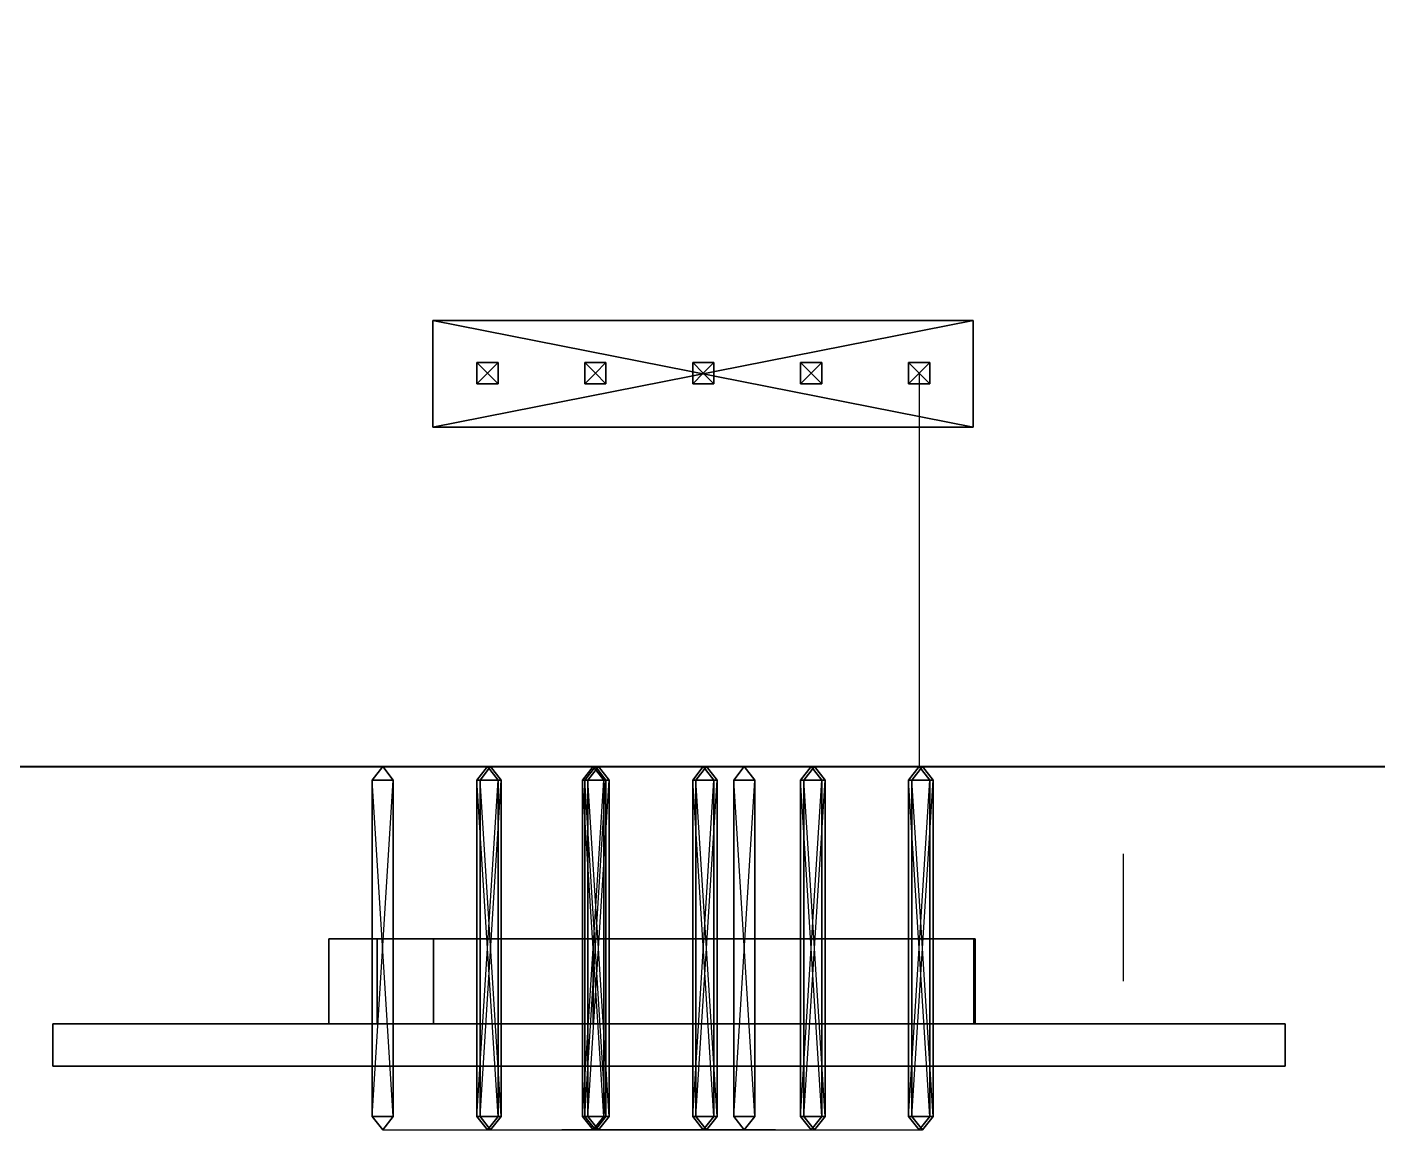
# Model space of a CAD drawing. Header units: millimetres. Extents: x 71 to 249, y 13 to 134.
# Drawn here: x 146.47 to 178.26, y 20.04 to 45.99 of the extents above; entities that cross this region are included whole.
import ezdxf

# ---------------------------------------------------------------- set-up
doc = ezdxf.new("R2010")
doc.units = ezdxf.units.MM
doc.layers.add('UB3D', color=1, linetype='Continuous')

msp = doc.modelspace()

# ---------------------------------------------------------------- linework, layer by layer
at = {"extrusion": (1.39164e-20, 0.000113636, 1)}
msp.add_line((167.459, 37.846, 95.511), (167.459, 28.586, 95.562), dxfattribs=at)
at = {"extrusion": (-4.89859e-16, -1, 0)}
msp.add_line((219.529, 28.585, 70.5), (103.529, 28.585, 70.5), dxfattribs=at)
at = {"extrusion": (0, 0, -1)}
msp.add_line((103.529, 28.585, 70.5), (219.529, 28.585, 70.5), dxfattribs=at)
msp.add_line((172.26, 26.538, 96.173), (172.26, 23.538, 96.173))
at = {"extrusion": (-1.83697e-16, -1, -3.7494e-33)}
for p, q in [((154.835, 20.036, 101.379), (167.535, 20.036, 101.379)), ((154.835, 20.036, 101.379), (154.835, 20.036, 108.379)), ((154.835, 20.036, 108.379), (167.535, 20.036, 108.379)), ((159.915, 20.036, 101.379), (159.915, 20.036, 108.379)), ((162.455, 20.036, 101.379), (162.455, 20.036, 108.379)), ((167.535, 20.036, 101.379), (167.535, 20.036, 108.379))]:
    msp.add_line(p, q, dxfattribs=at)
at = {"extrusion": (-0.707107, 0, -0.707107)}
for p, q in [((159.052, 20.036, 87.813), (164.081, 20.036, 87.813)), ((161.566, 20.036, 85.298), (161.566, 20.036, 90.327))]:
    msp.add_line(p, q, dxfattribs=at)
at = {"extrusion": (-1.83697e-16, -1, -3.7494e-33)}
for radius in [2.514, 1.7]:
    msp.add_circle((161.566, 87.813, -20.036), radius, dxfattribs=at)
at = {"layer": 'UB3D', "color": 94}
for points in [[(219.529, 116.585, 72.51), (219.529, 28.585, 72.51), (103.529, 28.585, 72.51)], [(219.529, 116.585, 72.51), (103.529, 28.585, 72.51), (103.529, 116.585, 72.51)], [(219.529, 116.585, 72.5), (103.529, 116.585, 72.5), (103.529, 28.585, 72.5)], [(219.529, 116.585, 72.5), (103.529, 28.585, 72.5), (219.529, 28.585, 72.5)], [(215.719, 116.586, 89.521), (215.719, 28.586, 89.521), (109.038, 28.586, 89.521)], [(215.719, 116.586, 89.521), (109.038, 28.586, 89.521), (109.038, 116.586, 89.521)], [(215.719, 116.586, 89.511), (109.038, 116.586, 89.511), (109.038, 28.586, 89.511)], [(215.719, 116.586, 89.511), (109.038, 28.586, 89.511), (215.719, 28.586, 89.511)], [(219.529, 28.585, 72.51), (103.529, 28.585, 72.51), (103.529, 28.585, 72.5), (219.529, 28.585, 72.5)], [(215.719, 28.586, 89.521), (109.038, 28.586, 89.521), (109.038, 28.586, 89.511), (215.719, 28.586, 89.511)], [(176.069, 22.536, 110.153), (147.069, 22.536, 110.153), (147.069, 21.536, 110.153), (176.069, 21.536, 110.153)], [(147.069, 22.536, 110.153), (147.069, 22.536, 83.472), (147.069, 21.536, 83.472), (147.069, 21.536, 110.153)], [(147.069, 22.536, 83.472), (176.069, 22.536, 83.472), (176.069, 21.536, 83.472), (147.069, 21.536, 83.472)], [(176.069, 22.536, 83.472), (176.069, 22.536, 110.153), (147.069, 22.536, 110.153)], [(176.069, 22.536, 83.472), (147.069, 22.536, 110.153), (147.069, 22.536, 83.472)], [(176.069, 22.536, 83.472), (147.069, 22.536, 83.472), (176.069, 22.536, 83.472)], [(176.069, 22.536, 83.472), (176.069, 22.536, 110.153), (176.069, 21.536, 110.153), (176.069, 21.536, 83.472)], [(176.069, 22.536, 83.472), (176.069, 22.536, 83.472), (176.069, 21.536, 83.472)], [(176.069, 21.536, 83.472), (147.069, 21.536, 83.472), (147.069, 21.536, 110.153)], [(176.069, 21.536, 83.472), (147.069, 21.536, 110.153), (176.069, 21.536, 110.153)], [(176.069, 21.536, 83.472), (176.069, 21.536, 110.153), (176.069, 21.536, 83.472)]]:
    msp.add_3dface(points, dxfattribs=at)
at = {"layer": 'UB3D', "color": 27}
for points in [[(156.015, 39.082, 89.521), (156.015, 36.578, 89.521), (156.015, 36.578, 91.521), (156.015, 39.082, 91.521)], [(168.726, 39.082, 89.521), (156.015, 39.082, 89.521), (156.015, 39.082, 91.521), (168.726, 39.082, 91.521)], [(156.015, 39.082, 89.521), (156.015, 36.578, 89.521), (168.726, 36.578, 89.521)], [(156.015, 39.082, 89.521), (168.726, 36.578, 89.521), (168.726, 39.082, 89.521)], [(156.015, 39.082, 89.521), (168.726, 39.082, 89.521), (156.015, 39.082, 89.521)], [(168.726, 39.082, 91.521), (168.726, 36.578, 91.521), (156.015, 36.578, 91.521)], [(168.726, 39.082, 91.521), (156.015, 36.578, 91.521), (156.015, 39.082, 91.521)], [(168.726, 39.082, 91.521), (156.015, 39.082, 91.521), (168.726, 39.082, 91.521)], [(168.726, 36.578, 89.521), (168.726, 39.082, 89.521), (168.726, 39.082, 91.521), (168.726, 36.578, 91.521)], [(156.015, 36.578, 89.521), (168.726, 36.578, 89.521), (168.726, 36.578, 91.521), (156.015, 36.578, 91.521)], [(168.778, 22.536, 100.117), (153.571, 22.536, 100.117), (153.571, 24.536, 100.117), (168.778, 24.536, 100.117)], [(153.571, 22.536, 100.117), (153.571, 22.536, 102.634), (153.571, 24.536, 102.634), (153.571, 24.536, 100.117)], [(153.571, 22.536, 102.634), (168.778, 22.536, 102.634), (168.778, 24.536, 102.634), (153.571, 24.536, 102.634)], [(153.571, 24.536, 102.634), (153.571, 24.536, 100.117), (168.778, 24.536, 100.117)], [(153.571, 24.536, 102.634), (168.778, 24.536, 100.117), (168.778, 24.536, 102.634)], [(153.571, 24.536, 102.634), (168.778, 24.536, 102.634), (153.571, 24.536, 102.634)], [(159.788, 22.536, 84.765), (154.708, 22.536, 84.765), (154.708, 24.536, 84.765), (159.788, 24.536, 84.765)], [(154.708, 22.536, 84.765), (154.708, 22.536, 89.845), (154.708, 24.536, 89.845), (154.708, 24.536, 84.765)], [(154.708, 22.536, 89.845), (159.788, 22.536, 89.845), (159.788, 24.536, 89.845), (154.708, 24.536, 89.845)], [(159.788, 24.536, 89.845), (154.708, 24.536, 89.845), (154.708, 24.536, 84.765)], [(159.788, 24.536, 89.845), (154.708, 24.536, 84.765), (159.788, 24.536, 84.765)], [(168.743, 22.536, 94.293), (156.032, 22.536, 94.293), (156.032, 24.536, 94.293), (168.743, 24.536, 94.293)], [(156.032, 22.536, 94.293), (156.032, 22.536, 96.798), (156.032, 24.536, 96.798), (156.032, 24.536, 94.293)], [(156.032, 22.536, 96.798), (168.743, 22.536, 96.798), (168.743, 24.536, 96.798), (156.032, 24.536, 96.798)], [(156.032, 24.536, 96.798), (156.032, 24.536, 94.293), (168.743, 24.536, 94.293)], [(156.032, 24.536, 96.798), (168.743, 24.536, 94.293), (168.743, 24.536, 96.798)], [(156.032, 24.536, 96.798), (168.743, 24.536, 96.798), (156.032, 24.536, 96.798)], [(159.788, 22.536, 89.845), (159.788, 22.536, 84.765), (159.788, 24.536, 84.765), (159.788, 24.536, 89.845)], [(159.788, 24.536, 89.845), (159.788, 24.536, 84.765), (159.788, 24.536, 89.845)], [(168.743, 22.536, 96.798), (168.743, 22.536, 94.293), (168.743, 24.536, 94.293), (168.743, 24.536, 96.798)], [(168.778, 22.536, 102.634), (168.778, 22.536, 100.117), (168.778, 24.536, 100.117), (168.778, 24.536, 102.634)], [(168.778, 22.536, 102.634), (168.778, 22.536, 100.117), (153.571, 22.536, 100.117)], [(168.778, 22.536, 102.634), (153.571, 22.536, 100.117), (153.571, 22.536, 102.634)], [(168.778, 22.536, 102.634), (153.571, 22.536, 102.634), (168.778, 22.536, 102.634)], [(159.788, 22.536, 84.765), (154.708, 22.536, 84.765), (154.708, 22.536, 89.845)], [(159.788, 22.536, 84.765), (154.708, 22.536, 89.845), (159.788, 22.536, 89.845)], [(168.743, 22.536, 96.798), (168.743, 22.536, 94.293), (156.032, 22.536, 94.293)], [(168.743, 22.536, 96.798), (156.032, 22.536, 94.293), (156.032, 22.536, 96.798)], [(168.743, 22.536, 96.798), (156.032, 22.536, 96.798), (168.743, 22.536, 96.798)], [(159.788, 22.536, 84.765), (159.788, 22.536, 89.845), (159.788, 22.536, 84.765)]]:
    msp.add_3dface(points, dxfattribs=at)
at = {"layer": 'UB3D', "color": 254}
for points in [[(157.299, 37.846, 88.011), (157.049, 38.096, 88.291), (157.549, 38.096, 88.291)], [(157.049, 38.096, 88.291), (157.549, 38.096, 88.291), (157.049, 38.096, 95.291)], [(157.549, 38.096, 88.291), (157.049, 38.096, 95.291), (157.549, 38.096, 95.291)], [(157.049, 38.096, 95.291), (157.549, 38.096, 95.291), (157.299, 37.846, 95.571)], [(157.299, 37.846, 88.011), (157.049, 37.596, 88.291), (157.049, 38.096, 88.291)], [(157.049, 37.596, 88.291), (157.049, 38.096, 88.291), (157.049, 37.596, 95.291)], [(157.049, 38.096, 88.291), (157.049, 37.596, 95.291), (157.049, 38.096, 95.291)], [(157.049, 37.596, 95.291), (157.049, 38.096, 95.291), (157.299, 37.846, 95.571)], [(157.299, 37.846, 88.011), (157.549, 37.596, 88.291), (157.049, 37.596, 88.291)], [(157.549, 37.596, 95.291), (157.049, 37.596, 95.291), (157.299, 37.846, 95.571)], [(157.299, 37.846, 88.011), (157.549, 38.096, 88.291), (157.549, 37.596, 88.291)], [(157.549, 38.096, 95.291), (157.549, 37.596, 95.291), (157.299, 37.846, 95.571)], [(157.549, 38.096, 88.291), (157.549, 37.596, 88.291), (157.549, 38.096, 95.291)], [(157.549, 37.596, 88.291), (157.549, 38.096, 95.291), (157.549, 37.596, 95.291)], [(159.839, 37.846, 88.011), (159.589, 38.096, 88.291), (160.089, 38.096, 88.291)], [(159.589, 38.096, 88.291), (160.089, 38.096, 88.291), (159.589, 38.096, 95.291)], [(160.089, 38.096, 88.291), (159.589, 38.096, 95.291), (160.089, 38.096, 95.291)], [(159.589, 38.096, 95.291), (160.089, 38.096, 95.291), (159.839, 37.846, 95.571)], [(159.839, 37.846, 88.011), (159.589, 37.596, 88.291), (159.589, 38.096, 88.291)], [(159.589, 37.596, 88.291), (159.589, 38.096, 88.291), (159.589, 37.596, 95.291)], [(159.589, 38.096, 88.291), (159.589, 37.596, 95.291), (159.589, 38.096, 95.291)], [(159.589, 37.596, 95.291), (159.589, 38.096, 95.291), (159.839, 37.846, 95.571)], [(159.839, 37.846, 88.011), (160.089, 37.596, 88.291), (159.589, 37.596, 88.291)], [(160.089, 37.596, 95.291), (159.589, 37.596, 95.291), (159.839, 37.846, 95.571)], [(159.839, 37.846, 88.011), (160.089, 38.096, 88.291), (160.089, 37.596, 88.291)], [(160.089, 38.096, 95.291), (160.089, 37.596, 95.291), (159.839, 37.846, 95.571)], [(160.089, 38.096, 88.291), (160.089, 37.596, 88.291), (160.089, 38.096, 95.291)], [(160.089, 37.596, 88.291), (160.089, 38.096, 95.291), (160.089, 37.596, 95.291)], [(162.379, 37.846, 88.011), (162.129, 38.096, 88.291), (162.629, 38.096, 88.291)], [(162.129, 38.096, 88.291), (162.629, 38.096, 88.291), (162.129, 38.096, 95.291)], [(162.629, 38.096, 88.291), (162.129, 38.096, 95.291), (162.629, 38.096, 95.291)], [(162.129, 38.096, 95.291), (162.629, 38.096, 95.291), (162.379, 37.846, 95.571)], [(162.379, 37.846, 88.011), (162.129, 37.596, 88.291), (162.129, 38.096, 88.291)], [(162.129, 37.596, 88.291), (162.129, 38.096, 88.291), (162.129, 37.596, 95.291)], [(162.129, 38.096, 88.291), (162.129, 37.596, 95.291), (162.129, 38.096, 95.291)], [(162.129, 37.596, 95.291), (162.129, 38.096, 95.291), (162.379, 37.846, 95.571)], [(162.379, 37.846, 88.011), (162.629, 37.596, 88.291), (162.129, 37.596, 88.291)], [(162.629, 37.596, 95.291), (162.129, 37.596, 95.291), (162.379, 37.846, 95.571)], [(162.379, 37.846, 88.011), (162.629, 38.096, 88.291), (162.629, 37.596, 88.291)], [(162.629, 38.096, 95.291), (162.629, 37.596, 95.291), (162.379, 37.846, 95.571)], [(162.629, 38.096, 88.291), (162.629, 37.596, 88.291), (162.629, 38.096, 95.291)], [(162.629, 37.596, 88.291), (162.629, 38.096, 95.291), (162.629, 37.596, 95.291)], [(164.919, 37.846, 88.011), (164.669, 38.096, 88.291), (165.169, 38.096, 88.291)], [(164.669, 38.096, 88.291), (165.169, 38.096, 88.291), (164.669, 38.096, 95.291)], [(165.169, 38.096, 88.291), (164.669, 38.096, 95.291), (165.169, 38.096, 95.291)], [(164.669, 38.096, 95.291), (165.169, 38.096, 95.291), (164.919, 37.846, 95.571)], [(164.919, 37.846, 88.011), (164.669, 37.596, 88.291), (164.669, 38.096, 88.291)], [(164.669, 37.596, 88.291), (164.669, 38.096, 88.291), (164.669, 37.596, 95.291)], [(164.669, 38.096, 88.291), (164.669, 37.596, 95.291), (164.669, 38.096, 95.291)], [(164.669, 37.596, 95.291), (164.669, 38.096, 95.291), (164.919, 37.846, 95.571)], [(164.919, 37.846, 88.011), (165.169, 37.596, 88.291), (164.669, 37.596, 88.291)], [(165.169, 37.596, 95.291), (164.669, 37.596, 95.291), (164.919, 37.846, 95.571)], [(164.919, 37.846, 88.011), (165.169, 38.096, 88.291), (165.169, 37.596, 88.291)], [(165.169, 38.096, 95.291), (165.169, 37.596, 95.291), (164.919, 37.846, 95.571)], [(165.169, 38.096, 88.291), (165.169, 37.596, 88.291), (165.169, 38.096, 95.291)], [(165.169, 37.596, 88.291), (165.169, 38.096, 95.291), (165.169, 37.596, 95.291)], [(167.459, 37.846, 88.011), (167.209, 38.096, 88.291), (167.709, 38.096, 88.291)], [(167.209, 38.096, 88.291), (167.709, 38.096, 88.291), (167.209, 38.096, 95.291)], [(167.709, 38.096, 88.291), (167.209, 38.096, 95.291), (167.709, 38.096, 95.291)], [(167.209, 38.096, 95.291), (167.709, 38.096, 95.291), (167.459, 37.846, 95.571)], [(167.459, 37.846, 88.011), (167.209, 37.596, 88.291), (167.209, 38.096, 88.291)], [(167.209, 37.596, 88.291), (167.209, 38.096, 88.291), (167.209, 37.596, 95.291)], [(167.209, 38.096, 88.291), (167.209, 37.596, 95.291), (167.209, 38.096, 95.291)], [(167.209, 37.596, 95.291), (167.209, 38.096, 95.291), (167.459, 37.846, 95.571)], [(167.459, 37.846, 88.011), (167.709, 37.596, 88.291), (167.209, 37.596, 88.291)], [(167.709, 37.596, 95.291), (167.209, 37.596, 95.291), (167.459, 37.846, 95.571)], [(167.459, 37.846, 88.011), (167.709, 38.096, 88.291), (167.709, 37.596, 88.291)], [(167.709, 38.096, 95.291), (167.709, 37.596, 95.291), (167.459, 37.846, 95.571)], [(167.709, 38.096, 88.291), (167.709, 37.596, 88.291), (167.709, 38.096, 95.291)], [(167.709, 37.596, 88.291), (167.709, 38.096, 95.291), (167.709, 37.596, 95.291)], [(157.549, 37.596, 88.291), (157.049, 37.596, 88.291), (157.549, 37.596, 95.291)], [(157.049, 37.596, 88.291), (157.549, 37.596, 95.291), (157.049, 37.596, 95.291)], [(160.089, 37.596, 88.291), (159.589, 37.596, 88.291), (160.089, 37.596, 95.291)], [(159.589, 37.596, 88.291), (160.089, 37.596, 95.291), (159.589, 37.596, 95.291)], [(162.629, 37.596, 88.291), (162.129, 37.596, 88.291), (162.629, 37.596, 95.291)], [(162.129, 37.596, 88.291), (162.629, 37.596, 95.291), (162.129, 37.596, 95.291)], [(165.169, 37.596, 88.291), (164.669, 37.596, 88.291), (165.169, 37.596, 95.291)], [(164.669, 37.596, 88.291), (165.169, 37.596, 95.291), (164.669, 37.596, 95.291)], [(167.709, 37.596, 88.291), (167.209, 37.596, 88.291), (167.709, 37.596, 95.291)], [(167.209, 37.596, 88.291), (167.709, 37.596, 95.291), (167.209, 37.596, 95.291)], [(154.585, 28.27, 101.129), (155.085, 28.27, 101.129), (154.835, 28.586, 101.379)], [(155.085, 28.27, 101.629), (154.585, 28.27, 101.629), (154.835, 28.586, 101.379)], [(154.585, 28.27, 101.629), (154.585, 28.27, 101.129), (154.835, 28.586, 101.379)], [(155.085, 28.27, 101.129), (155.085, 28.27, 101.629), (154.835, 28.586, 101.379)], [(157.049, 28.27, 95.312), (157.549, 28.27, 95.312), (157.299, 28.586, 95.562)], [(157.549, 28.27, 95.812), (157.049, 28.27, 95.812), (157.299, 28.586, 95.562)], [(157.049, 28.27, 95.812), (157.049, 28.27, 95.312), (157.299, 28.586, 95.562)], [(157.125, 28.27, 101.129), (157.625, 28.27, 101.129), (157.375, 28.586, 101.379)], [(157.625, 28.27, 101.629), (157.125, 28.27, 101.629), (157.375, 28.586, 101.379)], [(157.125, 28.27, 101.629), (157.125, 28.27, 101.129), (157.375, 28.586, 101.379)], [(157.549, 28.27, 95.312), (157.549, 28.27, 95.812), (157.299, 28.586, 95.562)], [(157.625, 28.27, 101.129), (157.625, 28.27, 101.629), (157.375, 28.586, 101.379)], [(159.538, 28.27, 86.285), (159.538, 28.27, 85.785), (159.788, 28.586, 86.035)], [(159.538, 28.27, 85.785), (160.038, 28.27, 85.785), (159.788, 28.586, 86.035)], [(160.038, 28.27, 86.285), (159.538, 28.27, 86.285), (159.788, 28.586, 86.035)], [(159.538, 28.27, 89.841), (159.538, 28.27, 89.341), (159.788, 28.586, 89.591)], [(159.538, 28.27, 89.341), (160.038, 28.27, 89.341), (159.788, 28.586, 89.591)], [(160.038, 28.27, 89.841), (159.538, 28.27, 89.841), (159.788, 28.586, 89.591)], [(159.589, 28.27, 95.312), (160.089, 28.27, 95.312), (159.839, 28.586, 95.562)], [(160.089, 28.27, 95.812), (159.589, 28.27, 95.812), (159.839, 28.586, 95.562)], [(159.589, 28.27, 95.812), (159.589, 28.27, 95.312), (159.839, 28.586, 95.562)], [(159.665, 28.27, 101.129), (160.165, 28.27, 101.129), (159.915, 28.586, 101.379)], [(160.165, 28.27, 101.629), (159.665, 28.27, 101.629), (159.915, 28.586, 101.379)], [(159.665, 28.27, 101.629), (159.665, 28.27, 101.129), (159.915, 28.586, 101.379)], [(160.038, 28.27, 85.785), (160.038, 28.27, 86.285), (159.788, 28.586, 86.035)], [(160.038, 28.27, 89.341), (160.038, 28.27, 89.841), (159.788, 28.586, 89.591)], [(160.089, 28.27, 95.312), (160.089, 28.27, 95.812), (159.839, 28.586, 95.562)], [(160.165, 28.27, 101.129), (160.165, 28.27, 101.629), (159.915, 28.586, 101.379)], [(162.129, 28.27, 95.312), (162.629, 28.27, 95.312), (162.379, 28.586, 95.562)], [(162.629, 28.27, 95.812), (162.129, 28.27, 95.812), (162.379, 28.586, 95.562)], [(162.129, 28.27, 95.812), (162.129, 28.27, 95.312), (162.379, 28.586, 95.562)], [(162.205, 28.27, 101.129), (162.705, 28.27, 101.129), (162.455, 28.586, 101.379)], [(162.705, 28.27, 101.629), (162.205, 28.27, 101.629), (162.455, 28.586, 101.379)], [(162.205, 28.27, 101.629), (162.205, 28.27, 101.129), (162.455, 28.586, 101.379)], [(162.629, 28.27, 95.312), (162.629, 28.27, 95.812), (162.379, 28.586, 95.562)], [(162.705, 28.27, 101.129), (162.705, 28.27, 101.629), (162.455, 28.586, 101.379)], [(163.094, 28.27, 86.285), (163.094, 28.27, 85.785), (163.344, 28.586, 86.035)], [(163.094, 28.27, 85.785), (163.594, 28.27, 85.785), (163.344, 28.586, 86.035)], [(163.594, 28.27, 86.285), (163.094, 28.27, 86.285), (163.344, 28.586, 86.035)], [(163.094, 28.27, 89.841), (163.094, 28.27, 89.341), (163.344, 28.586, 89.591)], [(163.094, 28.27, 89.341), (163.594, 28.27, 89.341), (163.344, 28.586, 89.591)], [(163.594, 28.27, 89.841), (163.094, 28.27, 89.841), (163.344, 28.586, 89.591)], [(163.594, 28.27, 85.785), (163.594, 28.27, 86.285), (163.344, 28.586, 86.035)], [(163.594, 28.27, 89.341), (163.594, 28.27, 89.841), (163.344, 28.586, 89.591)], [(164.669, 28.27, 95.312), (165.169, 28.27, 95.312), (164.919, 28.586, 95.562)], [(165.169, 28.27, 95.812), (164.669, 28.27, 95.812), (164.919, 28.586, 95.562)], [(164.669, 28.27, 95.812), (164.669, 28.27, 95.312), (164.919, 28.586, 95.562)], [(164.745, 28.27, 101.129), (165.245, 28.27, 101.129), (164.995, 28.586, 101.379)], [(165.245, 28.27, 101.629), (164.745, 28.27, 101.629), (164.995, 28.586, 101.379)], [(164.745, 28.27, 101.629), (164.745, 28.27, 101.129), (164.995, 28.586, 101.379)], [(165.169, 28.27, 95.312), (165.169, 28.27, 95.812), (164.919, 28.586, 95.562)], [(165.245, 28.27, 101.129), (165.245, 28.27, 101.629), (164.995, 28.586, 101.379)], [(167.209, 28.27, 95.312), (167.709, 28.27, 95.312), (167.459, 28.586, 95.562)], [(167.709, 28.27, 95.812), (167.209, 28.27, 95.812), (167.459, 28.586, 95.562)], [(167.209, 28.27, 95.812), (167.209, 28.27, 95.312), (167.459, 28.586, 95.562)], [(167.285, 28.27, 101.129), (167.785, 28.27, 101.129), (167.535, 28.586, 101.379)], [(167.785, 28.27, 101.629), (167.285, 28.27, 101.629), (167.535, 28.586, 101.379)], [(167.285, 28.27, 101.629), (167.285, 28.27, 101.129), (167.535, 28.586, 101.379)], [(167.709, 28.27, 95.312), (167.709, 28.27, 95.812), (167.459, 28.586, 95.562)], [(167.785, 28.27, 101.129), (167.785, 28.27, 101.629), (167.535, 28.586, 101.379)], [(154.585, 20.353, 101.129), (155.085, 20.353, 101.129), (154.585, 28.27, 101.129)], [(155.085, 20.353, 101.129), (154.585, 28.27, 101.129), (155.085, 28.27, 101.129)], [(155.085, 20.353, 101.629), (154.585, 20.353, 101.629), (155.085, 28.27, 101.629)], [(154.585, 20.353, 101.629), (155.085, 28.27, 101.629), (154.585, 28.27, 101.629)], [(154.585, 20.353, 101.629), (154.585, 20.353, 101.129), (154.585, 28.27, 101.629)], [(154.585, 20.353, 101.129), (154.585, 28.27, 101.629), (154.585, 28.27, 101.129)], [(155.085, 20.353, 101.129), (155.085, 20.353, 101.629), (155.085, 28.27, 101.129)], [(155.085, 20.353, 101.629), (155.085, 28.27, 101.129), (155.085, 28.27, 101.629)], [(157.049, 20.353, 95.312), (157.549, 20.353, 95.312), (157.049, 28.27, 95.312)], [(157.549, 20.353, 95.312), (157.049, 28.27, 95.312), (157.549, 28.27, 95.312)], [(157.549, 20.353, 95.812), (157.049, 20.353, 95.812), (157.549, 28.27, 95.812)], [(157.049, 20.353, 95.812), (157.549, 28.27, 95.812), (157.049, 28.27, 95.812)], [(157.049, 20.353, 95.812), (157.049, 20.353, 95.312), (157.049, 28.27, 95.812)], [(157.049, 20.353, 95.312), (157.049, 28.27, 95.812), (157.049, 28.27, 95.312)], [(157.125, 20.353, 101.129), (157.625, 20.353, 101.129), (157.125, 28.27, 101.129)], [(157.625, 20.353, 101.129), (157.125, 28.27, 101.129), (157.625, 28.27, 101.129)], [(157.625, 20.353, 101.629), (157.125, 20.353, 101.629), (157.625, 28.27, 101.629)], [(157.125, 20.353, 101.629), (157.625, 28.27, 101.629), (157.125, 28.27, 101.629)], [(157.125, 20.353, 101.629), (157.125, 20.353, 101.129), (157.125, 28.27, 101.629)], [(157.125, 20.353, 101.129), (157.125, 28.27, 101.629), (157.125, 28.27, 101.129)], [(157.549, 20.353, 95.312), (157.549, 20.353, 95.812), (157.549, 28.27, 95.312)], [(157.549, 20.353, 95.812), (157.549, 28.27, 95.312), (157.549, 28.27, 95.812)], [(157.625, 20.353, 101.129), (157.625, 20.353, 101.629), (157.625, 28.27, 101.129)], [(157.625, 20.353, 101.629), (157.625, 28.27, 101.129), (157.625, 28.27, 101.629)], [(159.538, 20.353, 86.285), (159.538, 20.353, 85.785), (159.538, 28.27, 86.285)], [(159.538, 20.353, 85.785), (159.538, 28.27, 86.285), (159.538, 28.27, 85.785)], [(159.538, 20.353, 85.785), (160.038, 20.353, 85.785), (159.538, 28.27, 85.785)], [(160.038, 20.353, 85.785), (159.538, 28.27, 85.785), (160.038, 28.27, 85.785)], [(160.038, 20.353, 86.285), (159.538, 20.353, 86.285), (160.038, 28.27, 86.285)], [(159.538, 20.353, 86.285), (160.038, 28.27, 86.285), (159.538, 28.27, 86.285)], [(159.538, 20.353, 89.841), (159.538, 20.353, 89.341), (159.538, 28.27, 89.841)], [(159.538, 20.353, 89.341), (159.538, 28.27, 89.841), (159.538, 28.27, 89.341)], [(159.538, 20.353, 89.341), (160.038, 20.353, 89.341), (159.538, 28.27, 89.341)], [(160.038, 20.353, 89.341), (159.538, 28.27, 89.341), (160.038, 28.27, 89.341)], [(160.038, 20.353, 89.841), (159.538, 20.353, 89.841), (160.038, 28.27, 89.841)], [(159.538, 20.353, 89.841), (160.038, 28.27, 89.841), (159.538, 28.27, 89.841)], [(159.589, 20.353, 95.312), (160.089, 20.353, 95.312), (159.589, 28.27, 95.312)], [(160.089, 20.353, 95.312), (159.589, 28.27, 95.312), (160.089, 28.27, 95.312)], [(160.089, 20.353, 95.812), (159.589, 20.353, 95.812), (160.089, 28.27, 95.812)], [(159.589, 20.353, 95.812), (160.089, 28.27, 95.812), (159.589, 28.27, 95.812)], [(159.589, 20.353, 95.812), (159.589, 20.353, 95.312), (159.589, 28.27, 95.812)], [(159.589, 20.353, 95.312), (159.589, 28.27, 95.812), (159.589, 28.27, 95.312)], [(159.665, 20.353, 101.129), (160.165, 20.353, 101.129), (159.665, 28.27, 101.129)], [(160.165, 20.353, 101.129), (159.665, 28.27, 101.129), (160.165, 28.27, 101.129)], [(160.165, 20.353, 101.629), (159.665, 20.353, 101.629), (160.165, 28.27, 101.629)], [(159.665, 20.353, 101.629), (160.165, 28.27, 101.629), (159.665, 28.27, 101.629)], [(159.665, 20.353, 101.629), (159.665, 20.353, 101.129), (159.665, 28.27, 101.629)], [(159.665, 20.353, 101.129), (159.665, 28.27, 101.629), (159.665, 28.27, 101.129)], [(160.038, 20.353, 85.785), (160.038, 20.353, 86.285), (160.038, 28.27, 85.785)], [(160.038, 20.353, 86.285), (160.038, 28.27, 85.785), (160.038, 28.27, 86.285)], [(160.038, 20.353, 89.341), (160.038, 20.353, 89.841), (160.038, 28.27, 89.341)], [(160.038, 20.353, 89.841), (160.038, 28.27, 89.341), (160.038, 28.27, 89.841)], [(160.089, 20.353, 95.312), (160.089, 20.353, 95.812), (160.089, 28.27, 95.312)], [(160.089, 20.353, 95.812), (160.089, 28.27, 95.312), (160.089, 28.27, 95.812)], [(160.165, 20.353, 101.129), (160.165, 20.353, 101.629), (160.165, 28.27, 101.129)], [(160.165, 20.353, 101.629), (160.165, 28.27, 101.129), (160.165, 28.27, 101.629)], [(162.129, 20.353, 95.312), (162.629, 20.353, 95.312), (162.129, 28.27, 95.312)], [(162.629, 20.353, 95.312), (162.129, 28.27, 95.312), (162.629, 28.27, 95.312)], [(162.629, 20.353, 95.812), (162.129, 20.353, 95.812), (162.629, 28.27, 95.812)], [(162.129, 20.353, 95.812), (162.629, 28.27, 95.812), (162.129, 28.27, 95.812)], [(162.129, 20.353, 95.812), (162.129, 20.353, 95.312), (162.129, 28.27, 95.812)], [(162.129, 20.353, 95.312), (162.129, 28.27, 95.812), (162.129, 28.27, 95.312)], [(162.205, 20.353, 101.129), (162.705, 20.353, 101.129), (162.205, 28.27, 101.129)], [(162.705, 20.353, 101.129), (162.205, 28.27, 101.129), (162.705, 28.27, 101.129)], [(162.705, 20.353, 101.629), (162.205, 20.353, 101.629), (162.705, 28.27, 101.629)], [(162.205, 20.353, 101.629), (162.705, 28.27, 101.629), (162.205, 28.27, 101.629)], [(162.205, 20.353, 101.629), (162.205, 20.353, 101.129), (162.205, 28.27, 101.629)], [(162.205, 20.353, 101.129), (162.205, 28.27, 101.629), (162.205, 28.27, 101.129)], [(162.629, 20.353, 95.312), (162.629, 20.353, 95.812), (162.629, 28.27, 95.312)], [(162.629, 20.353, 95.812), (162.629, 28.27, 95.312), (162.629, 28.27, 95.812)], [(162.705, 20.353, 101.129), (162.705, 20.353, 101.629), (162.705, 28.27, 101.129)], [(162.705, 20.353, 101.629), (162.705, 28.27, 101.129), (162.705, 28.27, 101.629)], [(163.094, 20.353, 86.285), (163.094, 20.353, 85.785), (163.094, 28.27, 86.285)], [(163.094, 20.353, 85.785), (163.094, 28.27, 86.285), (163.094, 28.27, 85.785)], [(163.094, 20.353, 85.785), (163.594, 20.353, 85.785), (163.094, 28.27, 85.785)], [(163.594, 20.353, 85.785), (163.094, 28.27, 85.785), (163.594, 28.27, 85.785)], [(163.594, 20.353, 86.285), (163.094, 20.353, 86.285), (163.594, 28.27, 86.285)], [(163.094, 20.353, 86.285), (163.594, 28.27, 86.285), (163.094, 28.27, 86.285)], [(163.094, 20.353, 89.841), (163.094, 20.353, 89.341), (163.094, 28.27, 89.841)], [(163.094, 20.353, 89.341), (163.094, 28.27, 89.841), (163.094, 28.27, 89.341)], [(163.094, 20.353, 89.341), (163.594, 20.353, 89.341), (163.094, 28.27, 89.341)], [(163.594, 20.353, 89.341), (163.094, 28.27, 89.341), (163.594, 28.27, 89.341)], [(163.594, 20.353, 89.841), (163.094, 20.353, 89.841), (163.594, 28.27, 89.841)], [(163.094, 20.353, 89.841), (163.594, 28.27, 89.841), (163.094, 28.27, 89.841)], [(163.594, 20.353, 85.785), (163.594, 20.353, 86.285), (163.594, 28.27, 85.785)], [(163.594, 20.353, 86.285), (163.594, 28.27, 85.785), (163.594, 28.27, 86.285)], [(163.594, 20.353, 89.341), (163.594, 20.353, 89.841), (163.594, 28.27, 89.341)], [(163.594, 20.353, 89.841), (163.594, 28.27, 89.341), (163.594, 28.27, 89.841)], [(164.669, 20.353, 95.312), (165.169, 20.353, 95.312), (164.669, 28.27, 95.312)], [(165.169, 20.353, 95.312), (164.669, 28.27, 95.312), (165.169, 28.27, 95.312)], [(165.169, 20.353, 95.812), (164.669, 20.353, 95.812), (165.169, 28.27, 95.812)], [(164.669, 20.353, 95.812), (165.169, 28.27, 95.812), (164.669, 28.27, 95.812)], [(164.669, 20.353, 95.812), (164.669, 20.353, 95.312), (164.669, 28.27, 95.812)], [(164.669, 20.353, 95.312), (164.669, 28.27, 95.812), (164.669, 28.27, 95.312)], [(164.745, 20.353, 101.129), (165.245, 20.353, 101.129), (164.745, 28.27, 101.129)], [(165.245, 20.353, 101.129), (164.745, 28.27, 101.129), (165.245, 28.27, 101.129)], [(165.245, 20.353, 101.629), (164.745, 20.353, 101.629), (165.245, 28.27, 101.629)], [(164.745, 20.353, 101.629), (165.245, 28.27, 101.629), (164.745, 28.27, 101.629)], [(164.745, 20.353, 101.629), (164.745, 20.353, 101.129), (164.745, 28.27, 101.629)], [(164.745, 20.353, 101.129), (164.745, 28.27, 101.629), (164.745, 28.27, 101.129)], [(165.169, 20.353, 95.312), (165.169, 20.353, 95.812), (165.169, 28.27, 95.312)], [(165.169, 20.353, 95.812), (165.169, 28.27, 95.312), (165.169, 28.27, 95.812)], [(165.245, 20.353, 101.129), (165.245, 20.353, 101.629), (165.245, 28.27, 101.129)], [(165.245, 20.353, 101.629), (165.245, 28.27, 101.129), (165.245, 28.27, 101.629)], [(167.209, 20.353, 95.312), (167.709, 20.353, 95.312), (167.209, 28.27, 95.312)], [(167.709, 20.353, 95.312), (167.209, 28.27, 95.312), (167.709, 28.27, 95.312)], [(167.709, 20.353, 95.812), (167.209, 20.353, 95.812), (167.709, 28.27, 95.812)], [(167.209, 20.353, 95.812), (167.709, 28.27, 95.812), (167.209, 28.27, 95.812)], [(167.209, 20.353, 95.812), (167.209, 20.353, 95.312), (167.209, 28.27, 95.812)], [(167.209, 20.353, 95.312), (167.209, 28.27, 95.812), (167.209, 28.27, 95.312)], [(167.285, 20.353, 101.129), (167.785, 20.353, 101.129), (167.285, 28.27, 101.129)], [(167.785, 20.353, 101.129), (167.285, 28.27, 101.129), (167.785, 28.27, 101.129)], [(167.785, 20.353, 101.629), (167.285, 20.353, 101.629), (167.785, 28.27, 101.629)], [(167.285, 20.353, 101.629), (167.785, 28.27, 101.629), (167.285, 28.27, 101.629)], [(167.285, 20.353, 101.629), (167.285, 20.353, 101.129), (167.285, 28.27, 101.629)], [(167.285, 20.353, 101.129), (167.285, 28.27, 101.629), (167.285, 28.27, 101.129)], [(167.709, 20.353, 95.312), (167.709, 20.353, 95.812), (167.709, 28.27, 95.312)], [(167.709, 20.353, 95.812), (167.709, 28.27, 95.312), (167.709, 28.27, 95.812)], [(167.785, 20.353, 101.129), (167.785, 20.353, 101.629), (167.785, 28.27, 101.129)], [(167.785, 20.353, 101.629), (167.785, 28.27, 101.129), (167.785, 28.27, 101.629)], [(154.835, 20.036, 101.379), (154.585, 20.353, 101.129), (155.085, 20.353, 101.129)], [(154.835, 20.036, 101.379), (155.085, 20.353, 101.629), (154.585, 20.353, 101.629)], [(154.835, 20.036, 101.379), (154.585, 20.353, 101.629), (154.585, 20.353, 101.129)], [(154.835, 20.036, 101.379), (155.085, 20.353, 101.129), (155.085, 20.353, 101.629)], [(157.299, 20.036, 95.562), (157.049, 20.353, 95.312), (157.549, 20.353, 95.312)], [(157.299, 20.036, 95.562), (157.549, 20.353, 95.812), (157.049, 20.353, 95.812)], [(157.299, 20.036, 95.562), (157.049, 20.353, 95.812), (157.049, 20.353, 95.312)], [(157.375, 20.036, 101.379), (157.125, 20.353, 101.129), (157.625, 20.353, 101.129)], [(157.375, 20.036, 101.379), (157.625, 20.353, 101.629), (157.125, 20.353, 101.629)], [(157.375, 20.036, 101.379), (157.125, 20.353, 101.629), (157.125, 20.353, 101.129)], [(157.299, 20.036, 95.562), (157.549, 20.353, 95.312), (157.549, 20.353, 95.812)], [(157.375, 20.036, 101.379), (157.625, 20.353, 101.129), (157.625, 20.353, 101.629)], [(159.788, 20.036, 86.035), (159.538, 20.353, 86.285), (159.538, 20.353, 85.785)], [(159.788, 20.036, 86.035), (159.538, 20.353, 85.785), (160.038, 20.353, 85.785)], [(159.788, 20.036, 86.035), (160.038, 20.353, 86.285), (159.538, 20.353, 86.285)], [(159.788, 20.036, 89.591), (159.538, 20.353, 89.841), (159.538, 20.353, 89.341)], [(159.788, 20.036, 89.591), (159.538, 20.353, 89.341), (160.038, 20.353, 89.341)], [(159.788, 20.036, 89.591), (160.038, 20.353, 89.841), (159.538, 20.353, 89.841)], [(159.839, 20.036, 95.562), (159.589, 20.353, 95.312), (160.089, 20.353, 95.312)], [(159.839, 20.036, 95.562), (160.089, 20.353, 95.812), (159.589, 20.353, 95.812)], [(159.839, 20.036, 95.562), (159.589, 20.353, 95.812), (159.589, 20.353, 95.312)], [(159.915, 20.036, 101.379), (159.665, 20.353, 101.129), (160.165, 20.353, 101.129)], [(159.915, 20.036, 101.379), (160.165, 20.353, 101.629), (159.665, 20.353, 101.629)], [(159.915, 20.036, 101.379), (159.665, 20.353, 101.629), (159.665, 20.353, 101.129)], [(159.788, 20.036, 86.035), (160.038, 20.353, 85.785), (160.038, 20.353, 86.285)], [(159.788, 20.036, 89.591), (160.038, 20.353, 89.341), (160.038, 20.353, 89.841)], [(159.839, 20.036, 95.562), (160.089, 20.353, 95.312), (160.089, 20.353, 95.812)], [(159.915, 20.036, 101.379), (160.165, 20.353, 101.129), (160.165, 20.353, 101.629)], [(162.379, 20.036, 95.562), (162.129, 20.353, 95.312), (162.629, 20.353, 95.312)], [(162.379, 20.036, 95.562), (162.629, 20.353, 95.812), (162.129, 20.353, 95.812)], [(162.379, 20.036, 95.562), (162.129, 20.353, 95.812), (162.129, 20.353, 95.312)], [(162.455, 20.036, 101.379), (162.205, 20.353, 101.129), (162.705, 20.353, 101.129)], [(162.455, 20.036, 101.379), (162.705, 20.353, 101.629), (162.205, 20.353, 101.629)], [(162.455, 20.036, 101.379), (162.205, 20.353, 101.629), (162.205, 20.353, 101.129)], [(162.379, 20.036, 95.562), (162.629, 20.353, 95.312), (162.629, 20.353, 95.812)], [(162.455, 20.036, 101.379), (162.705, 20.353, 101.129), (162.705, 20.353, 101.629)], [(163.344, 20.036, 86.035), (163.094, 20.353, 86.285), (163.094, 20.353, 85.785)], [(163.344, 20.036, 86.035), (163.094, 20.353, 85.785), (163.594, 20.353, 85.785)], [(163.344, 20.036, 86.035), (163.594, 20.353, 86.285), (163.094, 20.353, 86.285)], [(163.344, 20.036, 89.591), (163.094, 20.353, 89.841), (163.094, 20.353, 89.341)], [(163.344, 20.036, 89.591), (163.094, 20.353, 89.341), (163.594, 20.353, 89.341)], [(163.344, 20.036, 89.591), (163.594, 20.353, 89.841), (163.094, 20.353, 89.841)], [(163.344, 20.036, 86.035), (163.594, 20.353, 85.785), (163.594, 20.353, 86.285)], [(163.344, 20.036, 89.591), (163.594, 20.353, 89.341), (163.594, 20.353, 89.841)], [(164.919, 20.036, 95.562), (164.669, 20.353, 95.312), (165.169, 20.353, 95.312)], [(164.919, 20.036, 95.562), (165.169, 20.353, 95.812), (164.669, 20.353, 95.812)], [(164.919, 20.036, 95.562), (164.669, 20.353, 95.812), (164.669, 20.353, 95.312)], [(164.995, 20.036, 101.379), (164.745, 20.353, 101.129), (165.245, 20.353, 101.129)], [(164.995, 20.036, 101.379), (165.245, 20.353, 101.629), (164.745, 20.353, 101.629)], [(164.995, 20.036, 101.379), (164.745, 20.353, 101.629), (164.745, 20.353, 101.129)], [(164.919, 20.036, 95.562), (165.169, 20.353, 95.312), (165.169, 20.353, 95.812)], [(164.995, 20.036, 101.379), (165.245, 20.353, 101.129), (165.245, 20.353, 101.629)], [(167.459, 20.036, 95.562), (167.209, 20.353, 95.312), (167.709, 20.353, 95.312)], [(167.459, 20.036, 95.562), (167.709, 20.353, 95.812), (167.209, 20.353, 95.812)], [(167.459, 20.036, 95.562), (167.209, 20.353, 95.812), (167.209, 20.353, 95.312)], [(167.535, 20.036, 101.379), (167.285, 20.353, 101.129), (167.785, 20.353, 101.129)], [(167.535, 20.036, 101.379), (167.785, 20.353, 101.629), (167.285, 20.353, 101.629)], [(167.535, 20.036, 101.379), (167.285, 20.353, 101.629), (167.285, 20.353, 101.129)], [(167.459, 20.036, 95.562), (167.709, 20.353, 95.312), (167.709, 20.353, 95.812)], [(167.535, 20.036, 101.379), (167.785, 20.353, 101.129), (167.785, 20.353, 101.629)]]:
    msp.add_3dface(points, dxfattribs=at)

doc.saveas('drawing.dxf')
